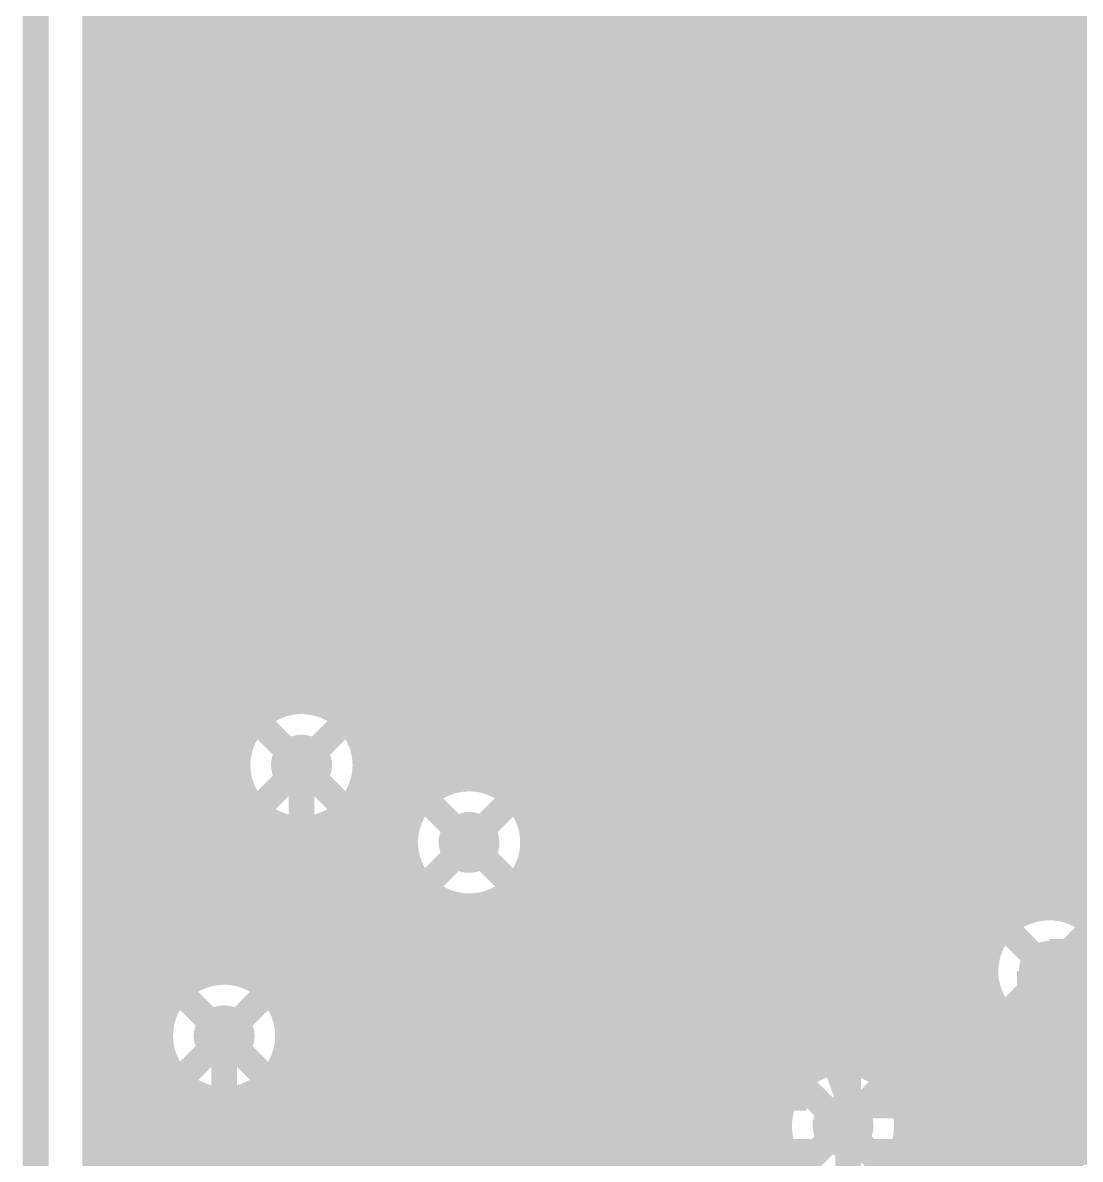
# Model space of a CAD drawing. Extents: x -3 to 92, y -53 to 125.
# Drawn here: x -3.13 to 7.29, y 67.36 to 78.56 of the extents above; entities that cross this region are included whole.
import ezdxf

# ---------------------------------------------------------------- set-up
doc = ezdxf.new("R2010")
doc.units = 0
doc.header["$MEASUREMENT"] = 0
doc.layers.get('0').update_dxf_attribs({"linetype": 'CONTINUOUS'})
for name, color, linetype in [('23-325-0_AST', 7, 'CONTINUOUS'), ('23-325-0_BOT', 7, 'CONTINUOUS'), ('23-325-0_DRD', 2, 'CONTINUOUS'), ('23-325-0_IN1', 4, 'CONTINUOUS'), ('23-325-0_IN2', 3, 'CONTINUOUS'), ('23-325-0_SMT', 10, 'CONTINUOUS'), ('23-325-0_SPT', 14, 'CONTINUOUS'), ('23-325-0_SST', 9, 'CONTINUOUS'), ('23-325-0_TOP', 12, 'CONTINUOUS'), ('THRUHOLE_TAP', 8, 'CONTINUOUS')]:
    doc.layers.add(name, color=color, linetype=linetype)

# ---------------------------------------------------------------- blocks, each defined once
blk = doc.blocks.new('ROUND_68')
at = {"const_width": 0.29972}
blk.add_lwpolyline([(-0.14986, 0, 1), (0.14986, 0, 1)], format="xyb", close=True, dxfattribs=at)
blk = doc.blocks.new('ROUND_78')
at = {"const_width": 0.29972}
blk.add_lwpolyline([(-0.14986, 0, 1), (0.14986, 0, 1)], format="xyb", close=True, dxfattribs=at)
blk = doc.blocks.new('RECTANGLE_46')
blk.add_solid([(1.0795, 1.3716), (1.0795, -1.3716), (-1.0795, 1.3716), (-1.0795, -1.3716)])
blk = doc.blocks.new('ROUND_84')
at = {"const_width": 0.10033}
blk.add_lwpolyline([(-0.050164, 0, 1), (0.050164, 0, 1)], format="xyb", close=True, dxfattribs=at)

msp = doc.modelspace()

# ---------------------------------------------------------------- linework, layer by layer
at = {"layer": '23-325-0_AST'}
for points, const_width in [([(87.00008, -5.00126), (87.00008, 124.99848), (-2.99974, 124.99848), (-2.99974, -5.00126), (87.00008, -5.00126)], 0.254), ([(4.73456, 76.92644), (5.8928, 76.9366), (6.3246, 76.581), (6.3246, 73.3806), (5.8674, 72.9234), (-1.2573, 72.93102), (-1.2573, 76.92898), (0.381, 76.92898), (4.73456, 76.92644)], 0.1524), ([(3.048, 74.50836), (3.048, 75.52436), (2.92862, 75.35418)], 0.1524), ([(0.76962, 75.52436), (0.29464, 75.52436)], 0.1524), ([(0.5334, 74.50836), (0.5334, 75.52436)], 0.1524), ([(1.60782, 75.52436), (1.60782, 75.18654), (1.3716, 74.50836), (1.13284, 75.18654), (1.13284, 75.52436)], 0.1524), ([(2.44602, 75.35418), (2.3876, 75.52436), (2.032, 75.52436), (1.97104, 75.35418), (1.97104, 75.18654), (2.032, 75.01636), (2.3876, 75.01636), (2.44602, 74.84618), (2.44602, 74.67854), (2.3876, 74.50836), (2.032, 74.50836), (1.97104, 74.67854)], 0.1524), ([(3.94462, 75.01636), (3.58902, 75.01636), (3.5306, 75.18654), (3.5306, 75.35418), (3.58902, 75.52436), (3.94462, 75.52436), (4.00304, 75.35418), (4.00304, 75.18654), (3.76682, 74.50836)], 0.1524), ([(3.16484, 74.50836), (2.92862, 74.50836)], 0.1524), ([(2.0955, 67.5005), (-0.8255, 67.5005), (-0.8255, 65.8622), (2.0955, 65.8622), (2.0955, 67.5005)], 0.1524), ([(4.2545, 65.8495), (7.1755, 65.8495), (7.1755, 67.4878), (4.2545, 67.4878), (4.2545, 65.8495)], 0.1524), ([(0.61976, 66.20256), (0.61976, 67.21856), (0.50292, 67.05092)], 0.1524)]:
    msp.add_lwpolyline(points, dxfattribs=dict(at, const_width=const_width))
at = {"layer": '23-325-0_BOT'}
for points, const_width in [([(3.7846, 116.73078), (3.7846, 68.61556)], 0.254), ([(3.556, 116.48186), (3.556, 68.84416)], 0.254), ([(3.3274, 116.26596), (3.3274, 69.07276)], 0.254), ([(3.0988, 116.07292), (3.0988, 69.30136)], 0.254), ([(2.8702, 115.90274), (2.8702, 69.52996)], 0.254), ([(2.6416, 115.75288), (2.6416, 69.75856)], 0.254), ([(2.413, 115.61826), (2.413, 69.98716)], 0.254), ([(-2.159, 115.48872), (-2.159, 52.46116)], 0.254), ([(2.1844, 115.50142), (2.1844, 70.21576)], 0.254), ([(-1.9304, 115.38458), (-1.9304, 52.68976)], 0.254), ([(1.9558, 115.39728), (1.9558, 70.44436)], 0.254), ([(-1.7018, 115.29568), (-1.7018, 68.86956)], 0.254), ([(-1.4732, 115.21948), (-1.4732, 69.11594)], 0.254), ([(1.4986, 115.2271), (1.4986, 71.07174)], 0.254), ([(1.7272, 115.30584), (1.7272, 70.9168)], 0.254), ([(-1.2446, 115.15598), (-1.2446, 69.2023)], 0.254), ([(-1.016, 115.10264), (-1.016, 69.19722)], 0.254), ([(1.0414, 115.10772), (1.0414, 71.07174)], 0.254), ([(1.27, 115.16106), (1.27, 71.11492)], 0.254), ([(-0.7874, 115.05946), (-0.7874, 71.72706)], 0.254), ([(-0.5588, 115.02898), (-0.5588, 71.85152)], 0.254), ([(-0.3302, 115.00866), (-0.3302, 71.87438)], 0.254), ([(-0.1016, 114.9985), (-0.1016, 71.81088)], 0.254), ([(0.127, 114.9985), (0.127, 71.61784)], 0.254), ([(0.3556, 115.0112), (0.3556, 69.25056)], 0.254), ([(0.5842, 115.03152), (0.5842, 69.02196)], 0.254), ([(0.8128, 115.06454), (0.8128, 70.9168)], 0.254), ([(4.826, 107.315), (4.318, 106.807), (4.318, 62.484), (5.1562, 61.6458), (5.1562, 52.5272)], 0.254), ([(3.8608, 106.807), (3.8608, 68.53936)], 0.254), ([(4.953, 67.691), (5.0038, 67.7418), (5.0038, 88.8238)], 0.254), ([(8.255, 57.08904), (8.255, 68.961), (6.731, 70.485), (6.731, 88.138)], 0.254), ([(5.969, 83.566), (5.969, 35.306), (2.413, 31.75), (2.413, 29.845)], 0.254), ([(8.89, 27.94), (8.89, 69.088), (7.366, 70.612), (7.366, 82.677)], 0.254), ([(3.8608, 78.6384), (-2.159, 78.6384)], 0.254), ([(3.8608, 78.4098), (-2.159, 78.4098)], 0.254), ([(3.8608, 78.1812), (-2.159, 78.1812)], 0.254), ([(3.8608, 77.9526), (-2.159, 77.9526)], 0.254), ([(3.8608, 77.724), (-2.159, 77.724)], 0.254), ([(3.8608, 77.4954), (-2.159, 77.4954)], 0.254), ([(3.8608, 77.2668), (-2.159, 77.2668)], 0.254), ([(3.8608, 77.0382), (-2.159, 77.0382)], 0.254), ([(3.8608, 76.8096), (-2.159, 76.8096)], 0.254), ([(3.8608, 76.581), (-2.159, 76.581)], 0.254), ([(3.8608, 76.3524), (-2.159, 76.3524)], 0.254), ([(3.8608, 76.1238), (-2.159, 76.1238)], 0.254), ([(3.8608, 75.8952), (-2.159, 75.8952)], 0.254), ([(3.8608, 75.6666), (-2.159, 75.6666)], 0.254), ([(3.8608, 75.438), (-2.159, 75.438)], 0.254), ([(3.8608, 75.2094), (-2.159, 75.2094)], 0.254), ([(3.8608, 74.9808), (-2.159, 74.9808)], 0.254), ([(3.8608, 74.7522), (-2.159, 74.7522)], 0.254), ([(3.8608, 74.5236), (-2.159, 74.5236)], 0.254), ([(3.8608, 74.295), (-2.159, 74.295)], 0.254), ([(3.8608, 74.0664), (-2.159, 74.0664)], 0.254), ([(3.8608, 73.8378), (-2.159, 73.8378)], 0.254), ([(3.8608, 73.6092), (-2.159, 73.6092)], 0.254), ([(3.8608, 73.3806), (-2.159, 73.3806)], 0.254), ([(3.8608, 73.152), (-2.159, 73.152)], 0.254), ([(3.8608, 72.9234), (-2.159, 72.9234)], 0.254), ([(3.8608, 72.6948), (-2.159, 72.6948)], 0.254), ([(3.8608, 72.4662), (-2.159, 72.4662)], 0.254), ([(3.8608, 72.2376), (-2.159, 72.2376)], 0.254), ([(3.8608, 72.009), (-2.159, 72.009)], 0.254), ([(-0.71628, 71.7804), (-2.159, 71.7804)], 0.254), ([(3.8608, 71.7804), (-0.04572, 71.7804)], 0.254), ([(-0.93218, 71.5518), (-2.159, 71.5518)], 0.254), ([(3.8608, 71.5518), (0.17018, 71.5518)], 0.254), ([(-1.00584, 71.3232), (-2.159, 71.3232)], 0.254), ([(3.8608, 71.3232), (0.24384, 71.3232)], 0.254), ([(-0.381, 71.247), (-0.381, 69.342), (1.651, 67.31), (1.651, 46.736), (2.794, 45.593), (2.794, 40.386), (5.08, 38.1)], 0.254), ([(-0.9906, 71.0946), (-2.159, 71.0946)], 0.254), ([(1.10998, 71.0946), (0.2286, 71.0946)], 0.254), ([(3.8608, 71.0946), (1.42748, 71.0946)], 0.254), ([(-0.88138, 70.866), (-2.159, 70.866)], 0.254), ([(0.76708, 70.866), (0.11938, 70.866)], 0.254), ([(0.127, 70.87362), (0.127, 69.47916)], 0.254), ([(3.8608, 70.866), (1.77038, 70.866)], 0.254), ([(-0.8382, 70.81266), (-0.8382, 69.342)], 0.254), ([(0.0762, 70.81266), (0.0762, 69.52996)], 0.254), ([(-0.8382, 70.6374), (-2.159, 70.6374)], 0.254), ([(0.65786, 70.6374), (0.0762, 70.6374)], 0.254), ([(3.8608, 70.6374), (1.8796, 70.6374)], 0.254), ([(1.27, 70.485), (3.81, 67.945), (3.81, 51.308)], 0.254), ([(1.89992, 70.50024), (3.8608, 68.53936)], 0.254), ([(-0.8382, 70.4088), (-2.159, 70.4088)], 0.254), ([(0.64516, 70.4088), (0.0762, 70.4088)], 0.254), ([(3.8608, 70.4088), (1.99136, 70.4088)], 0.254), ([(-0.8382, 70.1802), (-2.159, 70.1802)], 0.254), ([(0.71882, 70.1802), (0.0762, 70.1802)], 0.254), ([(3.8608, 70.1802), (2.21996, 70.1802)], 0.254), ([(0.8128, 70.05066), (0.8128, 68.79336)], 0.254), ([(-0.8382, 69.9516), (-2.159, 69.9516)], 0.254), ([(0.93472, 69.9516), (0.0762, 69.9516)], 0.254), ([(1.0414, 69.89826), (1.0414, 68.56476)], 0.254), ([(3.8608, 69.9516), (2.44856, 69.9516)], 0.254), ([(1.25222, 69.85508), (3.3528, 67.7545)], 0.254), ([(1.27, 69.8373), (1.27, 68.33616)], 0.254), ([(-0.8382, 69.723), (-2.159, 69.723)], 0.254), ([(1.3843, 69.723), (0.0762, 69.723)], 0.254), ([(3.8608, 69.723), (2.67716, 69.723)], 0.254), ([(0.0762, 69.52996), (1.97358, 67.63258)], 0.254), ([(1.4986, 69.6087), (1.4986, 68.10756)], 0.254), ([(-0.8382, 69.4944), (-2.159, 69.4944)], 0.254), ([(1.6129, 69.4944), (0.11176, 69.4944)], 0.254), ([(3.8608, 69.4944), (2.90576, 69.4944)], 0.254), ([(1.7272, 69.3801), (1.7272, 67.87896)], 0.254), ([(6.985, 65.405), (6.985, 69.215)], 0.635), ([(-0.83058, 69.2658), (-2.159, 69.2658)], 0.254), ([(1.8415, 69.2658), (0.34036, 69.2658)], 0.254), ([(3.8608, 69.2658), (3.13436, 69.2658)], 0.254), ([(-0.7874, 69.13118), (-0.7874, 69.1007)], 0.254), ([(1.9558, 69.1515), (1.9558, 67.65036)], 0.254), ([(-1.5748, 69.0372), (-2.159, 69.0372)], 0.254), ([(2.0701, 69.0372), (0.56896, 69.0372)], 0.254), ([(3.8608, 69.0372), (3.36296, 69.0372)], 0.254), ([(2.1844, 68.9229), (2.1844, 58.18886)], 0.254), ([(-1.72974, 68.8086), (-2.159, 68.8086)], 0.254), ([(2.2987, 68.8086), (0.79756, 68.8086)], 0.254), ([(3.8608, 68.8086), (3.59156, 68.8086)], 0.254), ([(2.413, 68.6943), (2.413, 58.36158)], 0.254), ([(-1.143, 68.58), (-1.143, 52.832), (-1.905, 52.07), (-1.905, 35.814), (-2.159, 35.56)], 0.254), ([(-1.77292, 68.58), (-2.159, 68.58)], 0.254), ([(2.5273, 68.58), (1.02616, 68.58)], 0.254), ([(3.8608, 68.58), (3.82016, 68.58)], 0.254), ([(2.6416, 68.4657), (2.6416, 58.41492)], 0.254), ([(-1.72974, 68.3514), (-2.159, 68.3514)], 0.254), ([(2.7559, 68.3514), (1.25476, 68.3514)], 0.254), ([(-1.7018, 68.2879), (-1.7018, 52.91836)], 0.254), ([(2.8702, 68.2371), (2.8702, 58.3819)], 0.254), ([(-1.6002, 68.1228), (-2.159, 68.1228)], 0.254), ([(-1.6002, 68.14566), (-1.6002, 53.01996)], 0.254), ([(2.9845, 68.1228), (1.48336, 68.1228)], 0.254), ([(3.0988, 68.0085), (3.0988, 58.2422)], 0.254), ([(-1.6002, 67.8942), (-2.159, 67.8942)], 0.254), ([(3.2131, 67.8942), (1.71196, 67.8942)], 0.254), ([(3.3274, 67.7799), (3.3274, 51.71186)], 0.254), ([(3.3528, 67.7545), (3.3528, 51.7398)], 0.254), ([(-1.6002, 67.6656), (-2.159, 67.6656)], 0.254), ([(3.3528, 67.6656), (1.94056, 67.6656)], 0.254), ([(-1.6002, 67.437), (-2.159, 67.437)], 0.254), ([(3.3528, 67.437), (2.09042, 67.437)], 0.254), ([(2.1082, 67.31), (2.1082, 58.07456)], 0.254)]:
    msp.add_lwpolyline(points, dxfattribs=dict(at, const_width=const_width))
at = {"layer": '23-325-0_BOT', "const_width": 0.254}
for points in [[(-0.381, 71.87692, 0.4142136), (-1.01092, 71.247)], [(0.24892, 71.247, 0.4142136), (-0.381, 71.87692)], [(-1.01092, 71.247, 0.1922585), (-0.83769, 70.81314)], [(0.0762, 70.81266, 0.1922583), (0.24962, 71.247)], [(1.27, 71.11492, 0.4142136), (0.64008, 70.485)], [(1.89992, 70.50024, 0.4071472), (1.27, 71.11492)], [(0.64008, 70.485, 0.4059719), (1.25222, 69.85508)], [(-0.8382, 69.342, 0.1591368), (-0.75009, 69.07218)], [(-1.143, 69.20992, 0.4142136), (-1.77292, 68.58)], [(-0.7493, 69.07276, 0.1701418), (-1.143, 69.21072)], [(-1.77292, 68.58, 0.1922585), (-1.59969, 68.14614)], [(2.1082, 67.31, 0.1989124), (1.97429, 67.63329)]]:
    msp.add_lwpolyline(points, format="xyb", dxfattribs=at)
at = {"layer": '23-325-0_DRD', "const_width": 0.254}
for points in [[(87.00008, -5.00126), (87.00008, 124.99848), (-2.99974, 124.99848), (-2.99974, -5.00126), (87.00008, -5.00126)], [(0.254, 71.882), (-1.016, 70.612)], [(0.254, 70.612), (-1.016, 71.882)], [(1.905, 71.12), (0.635, 69.85)], [(1.905, 69.85), (0.635, 71.12)], [(7.62, 69.85), (6.35, 68.58)], [(7.62, 68.58), (6.35, 69.85)], [(-0.508, 69.215), (-1.778, 67.945)], [(-0.508, 67.945), (-1.778, 69.215)], [(5.588, 68.326), (4.318, 67.056)], [(5.588, 67.056), (4.318, 68.326)]]:
    msp.add_lwpolyline(points, dxfattribs=at)
at = {"layer": '23-325-0_IN1', "const_width": 0.254}
for points in [[(-2.413, 124.46), (-2.413, 36.13658)], [(-2.1844, 124.46), (-2.1844, 36.18992)], [(-1.9558, 124.46), (-1.9558, 36.1569)], [(1.9304, 124.46), (1.9304, 30.24886)], [(2.159, 124.46), (2.159, 58.15584)], [(2.3876, 124.46), (2.3876, 58.34888)], [(2.6162, 124.46), (2.6162, 58.41238)], [(2.8448, 124.46), (2.8448, 58.38952)], [(3.0734, 124.46), (3.0734, 58.26506)], [(3.302, 124.46), (3.302, 51.67884)], [(3.5306, 124.46), (3.5306, 51.87188)], [(3.7592, 124.46), (3.7592, 51.93538)], [(3.9878, 124.46), (3.9878, 51.91252)], [(-1.7272, 119.13616), (-1.7272, 68.81622)], [(1.7018, 119.0879), (1.7018, 70.9422)], [(-1.4986, 118.7831), (-1.4986, 69.1007)], [(1.4732, 118.75262), (1.4732, 71.0819)], [(-1.27, 118.54434), (-1.27, 69.19722)], [(1.2446, 118.52402), (1.2446, 71.11492)], [(-1.0414, 118.37416), (-1.0414, 69.2023)], [(1.016, 118.35892), (1.016, 71.06158)], [(-0.8128, 118.24716), (-0.8128, 71.7042)], [(-0.5842, 118.15826), (-0.5842, 71.8439)], [(-0.3556, 118.10238), (-0.3556, 71.87692)], [(-0.127, 107.71886), (-0.127, 71.82358)], [(0.7874, 107.71886), (0.7874, 70.88886)], [(0.1016, 107.56646), (0.1016, 71.65086)], [(0.3302, 107.52328), (0.3302, 65.69456)], [(0.5588, 107.56646), (0.5588, 65.94094)], [(4.2164, 107.15498), (4.2164, 51.78806)], [(4.445, 88.5317), (4.445, 68.06184)], [(4.6736, 88.28786), (4.6736, 68.25488)], [(4.9022, 88.2015), (4.9022, 68.31838)], [(5.1308, 88.20658), (5.1308, 68.29552)], [(6.731, 87.50808), (6.731, 69.79158)], [(5.3594, 83.40598), (5.3594, 68.17106)], [(6.5024, 83.23072), (6.5024, 69.61886)], [(5.588, 83.06308), (5.588, 52.9844)], [(6.2738, 83.01482), (6.2738, 39.27094)], [(5.8166, 82.95386), (5.8166, -4.572)], [(6.0452, 82.94116), (6.0452, 39.02456)], [(6.9596, 82.1944), (6.9596, 69.84492)], [(7.1882, 82.07248), (7.1882, 69.8119)], [(7.66826, 78.6384), (-2.413, 78.6384)], [(7.82066, 78.4098), (-2.413, 78.4098)], [(29.67482, 78.1812), (-2.413, 78.1812)], [(29.89072, 77.9526), (-2.413, 77.9526)], [(53.77942, 77.724), (-2.413, 77.724)], [(21.92274, 77.4954), (-2.413, 77.4954)], [(21.42998, 77.2668), (-2.413, 77.2668)], [(9.16178, 77.0382), (-2.413, 77.0382)], [(8.8773, 76.8096), (-2.413, 76.8096)], [(8.78078, 76.581), (-2.413, 76.581)], [(8.7757, 76.3524), (-2.413, 76.3524)], [(8.86206, 76.1238), (-2.413, 76.1238)], [(9.1059, 75.8952), (-2.413, 75.8952)], [(21.0058, 75.6666), (-2.413, 75.6666)], [(12.07262, 75.438), (-2.413, 75.438)], [(11.88212, 75.2094), (-2.413, 75.2094)], [(11.81862, 74.9808), (-2.413, 74.9808)], [(11.84148, 74.7522), (-2.413, 74.7522)], [(11.9634, 74.5236), (-2.413, 74.5236)], [(86.36, 74.295), (-2.413, 74.295)], [(86.36, 74.0664), (-2.413, 74.0664)], [(38.52926, 73.8378), (-2.413, 73.8378)], [(38.3921, 73.6092), (-2.413, 73.6092)], [(38.35908, 73.3806), (-2.413, 73.3806)], [(38.41242, 73.152), (-2.413, 73.152)], [(38.5826, 72.9234), (-2.413, 72.9234)], [(48.97882, 72.6948), (-2.413, 72.6948)], [(38.75278, 72.4662), (-2.413, 72.4662)], [(38.4683, 72.2376), (-2.413, 72.2376)], [(38.37178, 72.009), (-2.413, 72.009)], [(-0.71628, 71.7804), (-2.413, 71.7804)], [(38.3667, 71.7804), (-0.04572, 71.7804)], [(-0.93218, 71.5518), (-2.413, 71.5518)], [(32.56026, 71.5518), (0.17018, 71.5518)], [(-1.00584, 71.3232), (-2.413, 71.3232)], [(32.4231, 71.3232), (0.24384, 71.3232)], [(-0.9906, 71.0946), (-2.413, 71.0946)], [(1.10998, 71.0946), (0.2286, 71.0946)], [(32.39008, 71.0946), (1.42748, 71.0946)], [(-0.88138, 70.866), (-2.413, 70.866)], [(0.76708, 70.866), (0.11938, 70.866)], [(32.44342, 70.866), (1.77038, 70.866)], [(-0.8128, 70.78726), (-0.8128, 69.11594)], [(0.1016, 70.8406), (0.1016, 53.41874)], [(-0.5842, 70.6501), (-0.5842, 68.86956)], [(-0.127, 70.67042), (-0.127, 53.46192)], [(-0.53848, 70.6374), (-2.413, 70.6374)], [(-0.3556, 70.61708), (-0.3556, 53.41874)], [(0.65786, 70.6374), (-0.22098, 70.6374)], [(32.6136, 70.6374), (1.8796, 70.6374)], [(0.64516, 70.4088), (-2.413, 70.4088)], [(86.36, 70.4088), (1.89484, 70.4088)], [(0.71882, 70.1802), (-2.413, 70.1802)], [(44.65066, 70.1802), (1.82118, 70.1802)], [(0.7874, 70.0786), (0.7874, 66.0273)], [(1.7018, 70.02526), (1.7018, 0.91186)], [(0.93472, 69.9516), (-2.413, 69.9516)], [(1.016, 69.90842), (1.016, 66.02222)], [(1.4732, 69.8881), (1.4732, 65.64122)], [(44.49826, 69.9516), (1.60528, 69.9516)], [(1.2446, 69.85508), (1.2446, 65.9257)], [(6.61162, 69.723), (-2.413, 69.723)], [(10.92962, 69.723), (7.35584, 69.723)], [(6.42112, 69.4944), (-2.413, 69.4944)], [(6.35762, 69.2658), (-2.413, 69.2658)], [(-1.5748, 69.0372), (-2.413, 69.0372)], [(6.38048, 69.0372), (-0.70866, 69.0372)], [(-1.72974, 68.8086), (-2.413, 68.8086)], [(6.5024, 68.8086), (-0.55626, 68.8086)], [(6.5024, 68.8086), (6.5024, 65.80886)], [(6.731, 68.63842), (6.731, 65.98158)], [(-1.77292, 68.58), (-2.413, 68.58)], [(17.15008, 68.58), (-0.51308, 68.58)], [(6.9596, 68.58508), (6.9596, 66.03492)], [(7.1882, 68.6181), (7.1882, 66.0019)], [(-1.72974, 68.3514), (-2.413, 68.3514)], [(-1.7272, 68.34378), (-1.7272, 46.33722)], [(17.04086, 68.3514), (-0.55626, 68.3514)], [(-0.5842, 68.2879), (-0.5842, 53.2638)], [(-1.5748, 68.1228), (-2.413, 68.1228)], [(4.49326, 68.1228), (-0.70866, 68.1228)], [(17.02816, 68.1228), (5.4102, 68.1228)], [(-1.4986, 68.0593), (-1.4986, 46.6217)], [(-1.27, 67.96278), (-1.27, 46.71822)], [(-1.0414, 67.9577), (-1.0414, 46.7233)], [(-0.8128, 68.04406), (-0.8128, 46.63694)], [(4.3561, 67.8942), (-2.413, 67.8942)], [(17.10182, 67.8942), (5.5499, 67.8942)], [(4.32308, 67.6656), (-2.413, 67.6656)], [(17.31772, 67.6656), (5.58292, 67.6656)], [(4.37642, 67.437), (-2.413, 67.437)], [(46.99508, 67.437), (5.52958, 67.437)], [(4.445, 67.31762), (4.445, -4.572)]]:
    msp.add_lwpolyline(points, dxfattribs=at)
for points in [[(-0.381, 71.87692, 0.4142136), (-1.01092, 71.247)], [(0.24892, 71.247, 0.4142136), (-0.381, 71.87692)], [(-1.01092, 71.247, 0.4142136), (-0.381, 70.61708)], [(-0.381, 70.61708, 0.4142136), (0.24892, 71.247)], [(1.27, 71.11492, 0.4142136), (0.64008, 70.485)], [(1.89992, 70.485, 0.4142136), (1.27, 71.11492)], [(0.64008, 70.485, 0.4142136), (1.27, 69.85508)], [(1.27, 69.85508, 0.4142136), (1.89992, 70.485)], [(6.985, 69.84492, 0.4142136), (6.35508, 69.215)], [(7.61492, 69.215, 0.4142136), (6.985, 69.84492)], [(-1.143, 69.20992, 0.4142136), (-1.77292, 68.58)], [(-0.51308, 68.58, 0.4142136), (-1.143, 69.20992)], [(6.35508, 69.215, 0.4142136), (6.985, 68.58508)], [(6.985, 68.58508, 0.4142136), (7.61492, 69.215)], [(-1.77292, 68.58, 0.4142136), (-1.143, 67.95008)], [(-1.143, 67.95008, 0.4142136), (-0.51308, 68.58)], [(4.953, 68.32092, 0.4142136), (4.32308, 67.691)], [(5.58292, 67.691, 0.4142136), (4.953, 68.32092)], [(4.32308, 67.691, 0.4142136), (4.953, 67.06108)], [(4.953, 67.06108, 0.4142136), (5.58292, 67.691)]]:
    msp.add_lwpolyline(points, format="xyb", dxfattribs=at)
at = {"layer": '23-325-0_SST', "const_width": 0.1524}
for points in [[(1.778, 77.30236), (1.778, 78.31836), (1.65862, 78.14818)], [(-0.50038, 78.31836), (-0.97282, 78.31836)], [(-0.7366, 77.30236), (-0.7366, 78.31836)], [(0.33782, 78.31836), (0.33782, 77.98054), (0.1016, 77.30236), (-0.13462, 77.98054), (-0.13462, 78.31836)], [(1.17602, 78.14818), (1.1176, 78.31836), (0.762, 78.31836), (0.70104, 78.14818), (0.70104, 77.98054), (0.762, 77.81036), (1.1176, 77.81036), (1.17602, 77.64018), (1.17602, 77.47254), (1.1176, 77.30236), (0.762, 77.30236), (0.70104, 77.47254)], [(2.67462, 77.81036), (2.31902, 77.81036), (2.2606, 77.98054), (2.2606, 78.14818), (2.31902, 78.31836), (2.67462, 78.31836), (2.73304, 78.14818), (2.73304, 77.98054), (2.49682, 77.30236)], [(1.89484, 77.30236), (1.65862, 77.30236)], [(4.73456, 76.92644), (0.381, 76.92898), (-1.2573, 76.92898), (-1.2573, 72.93102), (5.8674, 72.9234), (6.3246, 73.3806), (6.3246, 76.581), (5.8928, 76.9366), (4.73456, 76.92644)], [(3.3528, 76.8858), (3.3528, 72.9488)], [(5.5372, 76.74864), (5.5372, 76.46162)], [(6.0198, 76.835), (6.0706, 76.7842)], [(6.0198, 76.835), (6.1214, 76.7334), (6.096, 76.708), (6.096, 73.2028)], [(6.0706, 76.7842), (6.1214, 76.708)], [(5.71246, 76.69276), (5.461, 76.69276)], [(5.67436, 76.73086), (5.67436, 76.4794)], [(6.1214, 76.708), (6.2738, 76.581)], [(6.1214, 76.708), (6.1214, 73.2282)], [(5.73024, 76.5556), (5.44322, 76.5556)], [(6.25602, 76.59624), (6.096, 76.59624)], [(6.25856, 76.5937), (6.25856, 73.36536)], [(6.2738, 76.581), (6.2738, 73.3806)], [(6.2738, 76.45908), (6.096, 76.45908)], [(6.2738, 76.32192), (6.096, 76.32192)], [(6.78942, 75.83678), (6.78942, 76.34478), (7.80542, 75.83678), (7.80542, 76.34478)], [(6.2738, 76.18476), (6.096, 76.18476)], [(6.2738, 76.0476), (6.096, 76.0476)], [(6.2738, 75.91044), (6.096, 75.91044)], [(6.2738, 75.77328), (6.096, 75.77328)], [(6.2738, 75.63612), (6.096, 75.63612)], [(6.2738, 75.49896), (6.096, 75.49896)], [(7.29742, 74.76998), (7.29742, 75.44562)], [(6.2738, 75.3618), (6.096, 75.3618)], [(6.2738, 75.22464), (6.096, 75.22464)], [(6.2738, 75.08748), (6.096, 75.08748)], [(6.2738, 74.95032), (6.096, 74.95032)], [(6.2738, 74.81316), (6.096, 74.81316)], [(6.2738, 74.676), (6.096, 74.676)], [(6.2738, 74.53884), (6.096, 74.53884)], [(6.2738, 74.40168), (6.096, 74.40168)], [(6.2738, 74.26452), (6.096, 74.26452)], [(6.2738, 74.12736), (6.096, 74.12736)], [(6.2738, 73.9902), (6.096, 73.9902)], [(6.2738, 73.85304), (6.096, 73.85304)], [(6.2738, 73.71588), (6.096, 73.71588)], [(6.2738, 73.57872), (6.096, 73.57872)], [(6.2738, 73.44156), (6.096, 73.44156)], [(6.2738, 73.3806), (6.096, 73.2028)], [(6.1976, 73.3044), (6.096, 73.3044)], [(0.73914, 67.87642), (0.73914, 68.89242), (0.61976, 68.72224)], [(0.13716, 68.04406), (0.07874, 67.87642), (-0.27686, 67.87642), (-0.33528, 68.04406), (-0.33528, 68.72224), (-0.27686, 68.89242), (0.07874, 68.89242), (0.13716, 68.72224)], [(1.63576, 68.38442), (1.28016, 68.38442), (1.22174, 68.55206), (1.22174, 68.72224), (1.28016, 68.89242), (1.63576, 68.89242), (1.69672, 68.72224), (1.69672, 68.55206), (1.45796, 67.87642)], [(4.51866, 68.3514), (4.87426, 68.3514), (4.9911, 68.52158), (4.9911, 68.69176), (4.87426, 68.8594), (4.51866, 68.8594), (4.51866, 67.8434)], [(5.8293, 67.8434), (5.35686, 67.8434), (5.8293, 68.52158), (5.8293, 68.69176), (5.77088, 68.8594), (5.41528, 68.8594), (5.35686, 68.69176)], [(6.60908, 68.3514), (6.6675, 68.52158), (6.6675, 68.69176), (6.60908, 68.8594), (6.25348, 68.8594), (6.19506, 68.69176), (6.19506, 68.52158), (6.25348, 68.3514), (6.60908, 68.3514), (6.6675, 68.18376), (6.6675, 68.01358), (6.60908, 67.8434), (6.25348, 67.8434), (6.19506, 68.01358), (6.19506, 68.18376), (6.25348, 68.3514)], [(4.8133, 68.3514), (4.9911, 67.8434)], [(0.85852, 67.87642), (0.61976, 67.87642)], [(2.0955, 67.5005), (-0.8255, 67.5005), (-0.8255, 65.8622), (2.0955, 65.8622), (2.0955, 67.5005)], [(4.2545, 65.8495), (7.1755, 65.8495), (7.1755, 67.4878), (4.2545, 67.4878), (4.2545, 65.8495)]]:
    msp.add_lwpolyline(points, dxfattribs=at)
for points in [[(5.588, 76.7588, 0.4142136), (5.4356, 76.6064)], [(5.7404, 76.6064, 0.4142136), (5.588, 76.7588)], [(5.4356, 76.6064, 0.4142136), (5.588, 76.454)], [(5.588, 76.454, 0.4142136), (5.7404, 76.6064)]]:
    msp.add_lwpolyline(points, format="xyb", dxfattribs=at)
at = {"layer": '23-325-0_TOP'}
for points, const_width in [([(-0.0762, 46.99), (-0.762, 46.99), (-2.032, 48.26), (-2.032, 110.109), (12.065, 124.206), (63.881, 124.206), (64.86398, 123.22302), (64.86398, 121.92)], 0.254), ([(31.07944, 119.00408), (31.07944, 122.71756), (30.607, 123.19), (11.811, 123.19), (-1.524, 109.855), (-1.524, 68.961), (-1.143, 68.58)], 0.254), ([(19.44878, 118.11), (19.44878, 118.47068), (18.923, 118.999), (12.827, 118.999), (1.778, 107.95), (1.778, 73.406), (-0.381, 71.247)], 0.254), ([(-0.0762, 59.69), (-0.381, 59.69), (-0.889, 60.198), (-0.889, 67.31), (2.794, 70.993), (2.794, 107.442), (7.62, 112.268), (27.686, 112.268), (28.194, 112.776), (28.194, 114.046), (28.84678, 114.69878), (29.21, 114.69878)], 0.254), ([(27.305, 114.69878), (26.94178, 114.69878), (26.543, 114.3), (26.543, 113.792), (25.527, 112.776), (7.366, 112.776), (2.286, 107.696), (2.286, 71.501), (1.27, 70.485)], 0.254), ([(36.83, 114.69878), (36.21278, 114.69878), (35.814, 114.3), (35.814, 112.395), (34.798, 111.379), (33.147, 111.379), (29.718, 107.95), (29.718, 104.267), (27.432, 101.981), (22.606, 101.981), (17.145, 107.442), (6.731, 107.442), (6.223, 107.95), (4.064, 107.95), (3.302, 107.188), (3.302, 71.628), (8.1788, 66.7512), (8.1788, 66.675)], 0.254), ([(1.2446, 111.9759), (1.2446, 73.51776)], 0.254), ([(1.016, 111.7473), (1.016, 73.28916)], 0.254), ([(0.7874, 111.5187), (0.7874, 73.06056)], 0.254), ([(0.5588, 111.2901), (0.5588, 72.83196)], 0.254), ([(0.3302, 111.0615), (0.3302, 72.60336)], 0.254), ([(0.1016, 110.8329), (0.1016, 72.37476)], 0.254), ([(-0.127, 110.6043), (-0.127, 72.14616)], 0.254), ([(-0.3556, 110.3757), (-0.3556, 71.91756)], 0.254), ([(-0.5842, 110.1471), (-0.5842, 71.8439)], 0.254), ([(-0.8128, 109.9185), (-0.8128, 71.7042)], 0.254), ([(-1.0668, 109.6645), (-1.0668, 69.20484)], 0.254), ([(-1.0414, 109.6899), (-1.0414, 69.2023)], 0.254), ([(1.3208, 107.95), (1.3208, 73.59396)], 0.254), ([(1.3208, 78.6384), (-1.0668, 78.6384)], 0.254), ([(1.3208, 78.4098), (-1.0668, 78.4098)], 0.254), ([(1.3208, 78.1812), (-1.0668, 78.1812)], 0.254), ([(1.3208, 77.9526), (-1.0668, 77.9526)], 0.254), ([(1.3208, 77.724), (-1.0668, 77.724)], 0.254), ([(1.3208, 77.4954), (-1.0668, 77.4954)], 0.254), ([(1.3208, 77.2668), (-1.0668, 77.2668)], 0.254), ([(1.3208, 77.0382), (-1.0668, 77.0382)], 0.254), ([(1.3208, 76.8096), (-1.0668, 76.8096)], 0.254), ([(1.3208, 76.581), (-1.0668, 76.581)], 0.254), ([(1.3208, 76.3524), (-1.0668, 76.3524)], 0.254), ([(1.3208, 76.1238), (-1.0668, 76.1238)], 0.254), ([(1.3208, 75.8952), (-1.0668, 75.8952)], 0.254), ([(1.3208, 75.6666), (-1.0668, 75.6666)], 0.254), ([(1.3208, 75.438), (-1.0668, 75.438)], 0.254), ([(1.3208, 75.2094), (-1.0668, 75.2094)], 0.254), ([(1.3208, 74.9808), (-1.0668, 74.9808)], 0.254), ([(9.36498, 74.93), (4.7498, 74.93)], 0.254), ([(1.3208, 74.7522), (-1.0668, 74.7522)], 0.254), ([(1.3208, 74.5236), (-1.0668, 74.5236)], 0.254), ([(1.3208, 74.295), (-1.0668, 74.295)], 0.254), ([(1.3208, 74.0664), (-1.0668, 74.0664)], 0.254), ([(1.3208, 73.8378), (-1.0668, 73.8378)], 0.254), ([(1.3208, 73.6092), (-1.0668, 73.6092)], 0.254), ([(1.3208, 73.59396), (-0.39624, 71.87692)], 0.254), ([(1.1049, 73.3806), (-1.0668, 73.3806)], 0.254), ([(0.8763, 73.152), (-1.0668, 73.152)], 0.254), ([(0.6477, 72.9234), (-1.0668, 72.9234)], 0.254), ([(1.8288, 72.8091), (0.24892, 71.22922)], 0.254), ([(1.8288, 72.8091), (1.8288, 71.68896)], 0.254), ([(0.4191, 72.6948), (-1.0668, 72.6948)], 0.254), ([(1.7018, 72.6821), (1.7018, 71.56196)], 0.254), ([(1.8288, 72.6948), (1.71196, 72.6948)], 0.254), ([(0.1905, 72.4662), (-1.0668, 72.4662)], 0.254), ([(1.4732, 72.4535), (1.4732, 71.33336)], 0.254), ([(1.8288, 72.4662), (1.48336, 72.4662)], 0.254), ([(-0.03556, 72.2376), (-1.0668, 72.2376)], 0.254), ([(1.2446, 72.2249), (1.2446, 71.11492)], 0.254), ([(1.8288, 72.2376), (1.25476, 72.2376)], 0.254), ([(-0.26416, 72.009), (-1.0668, 72.009)], 0.254), ([(1.016, 71.9963), (1.016, 71.06158)], 0.254), ([(1.8288, 72.009), (1.02616, 72.009)], 0.254), ([(-0.71628, 71.7804), (-1.0668, 71.7804)], 0.254), ([(0.7874, 71.7677), (0.7874, 70.88886)], 0.254), ([(1.8288, 71.7804), (0.79756, 71.7804)], 0.254), ([(1.8288, 71.68896), (1.25222, 71.11492)], 0.254), ([(-0.93218, 71.5518), (-1.0668, 71.5518)], 0.254), ([(0.5588, 71.5391), (0.5588, 69.40296)], 0.254), ([(1.6891, 71.5518), (0.56896, 71.5518)], 0.254), ([(-1.00584, 71.3232), (-1.0668, 71.3232)], 0.254), ([(1.4605, 71.3232), (0.34036, 71.3232)], 0.254), ([(0.3302, 71.3105), (0.3302, 69.17436)], 0.254), ([(-0.9906, 71.0946), (-1.0668, 71.0946)], 0.254), ([(1.10998, 71.0946), (0.2286, 71.0946)], 0.254), ([(-0.88138, 70.866), (-1.0668, 70.866)], 0.254), ([(0.76708, 70.866), (0.11938, 70.866)], 0.254), ([(-0.8128, 70.78726), (-0.8128, 69.11594)], 0.254), ([(0.1016, 70.8406), (0.1016, 68.94576)], 0.254), ([(-0.5842, 70.6501), (-0.5842, 68.86956)], 0.254), ([(-0.127, 70.67042), (-0.127, 68.71716)], 0.254), ([(-0.53848, 70.6374), (-1.0668, 70.6374)], 0.254), ([(-0.3556, 70.61708), (-0.3556, 68.48856)], 0.254), ([(0.65786, 70.6374), (-0.22098, 70.6374)], 0.254), ([(0.64516, 70.4088), (-1.0668, 70.4088)], 0.254), ([(0.71882, 70.1802), (-1.0668, 70.1802)], 0.254), ([(0.7874, 70.0786), (0.7874, 69.63156)], 0.254), ([(0.93472, 69.9516), (-1.0668, 69.9516)], 0.254), ([(1.04902, 69.89572), (-0.62738, 68.21678)], 0.254), ([(1.016, 69.90842), (1.016, 69.86016)], 0.254), ([(0.8763, 69.723), (-1.0668, 69.723)], 0.254), ([(0.6477, 69.4944), (-1.0668, 69.4944)], 0.254), ([(6.985, 69.215), (11.303, 69.215)], 0.635), ([(0.4191, 69.2658), (-1.0668, 69.2658)], 0.254), ([(0.1905, 69.0372), (-0.70866, 69.0372)], 0.254), ([(-0.03556, 68.8086), (-0.55626, 68.8086)], 0.254), ([(-0.26416, 68.58), (-0.51308, 68.58)], 0.254), ([(-0.49276, 68.3514), (-0.55626, 68.3514)], 0.254), ([(-0.5842, 68.2879), (-0.5842, 68.25996)], 0.254), ([(5.0038, 66.675), (5.0038, 67.6402), (4.953, 67.691)], 0.254)]:
    msp.add_lwpolyline(points, dxfattribs=dict(at, const_width=const_width))
at = {"layer": '23-325-0_TOP', "const_width": 0.254}
for points in [[(-0.39624, 71.87692, 0.4071472), (-1.01092, 71.247)], [(-1.01092, 71.247, 0.4142136), (-0.381, 70.61708)], [(-0.381, 70.61708, 0.4059719), (0.24892, 71.22922)], [(1.25222, 71.11492, 0.4059727), (0.64008, 70.485)], [(0.64008, 70.485, 0.3126342), (1.04902, 69.89572)], [(-0.51308, 68.58, 0.3791023), (-1.0668, 69.20484)], [(-0.62738, 68.21678, 0.1546391), (-0.51229, 68.58)]]:
    msp.add_lwpolyline(points, format="xyb", dxfattribs=at)

# ---------------------------------------------------------------- block references
at = {"layer": '23-325-0_BOT'}
for p in [(-0.381, 71.247), (1.27, 70.485), (6.985, 69.215), (-1.143, 68.58), (4.953, 67.691)]:
    msp.add_blockref('ROUND_68', p, dxfattribs=at)
at = {"layer": '23-325-0_IN1'}
for p in [(-0.381, 71.247), (1.27, 70.485), (6.985, 69.215), (-1.143, 68.58), (4.953, 67.691)]:
    msp.add_blockref('ROUND_78', p, dxfattribs=at)
at = {"layer": '23-325-0_IN2'}
for name, p in [('ROUND_78', (-0.381, 71.247)), ('ROUND_68', (1.27, 70.485)), ('ROUND_68', (6.985, 69.215)), ('ROUND_68', (-1.143, 68.58)), ('ROUND_68', (4.953, 67.691))]:
    msp.add_blockref(name, p, dxfattribs=at)
at = {"layer": '23-325-0_SMT'}
for p in [(0.3302, 74.93), (4.7498, 74.93)]:
    msp.add_blockref('RECTANGLE_46', p, dxfattribs=at)
at = {"layer": '23-325-0_SPT'}
for p in [(0.3302, 74.93), (4.7498, 74.93)]:
    msp.add_blockref('RECTANGLE_46', p, dxfattribs=at)
at = {"layer": '23-325-0_TOP'}
for name, p in [('RECTANGLE_46', (0.3302, 74.93)), ('RECTANGLE_46', (4.7498, 74.93)), ('ROUND_68', (-0.381, 71.247)), ('ROUND_68', (1.27, 70.485)), ('ROUND_68', (6.985, 69.215)), ('ROUND_68', (-1.143, 68.58)), ('ROUND_68', (4.953, 67.691))]:
    msp.add_blockref(name, p, dxfattribs=at)
at = {"layer": 'THRUHOLE_TAP'}
for p in [(-0.381, 71.247), (1.27, 70.485), (6.985, 69.215), (-1.143, 68.58), (4.953, 67.691)]:
    msp.add_blockref('ROUND_84', p, dxfattribs=at)

doc.saveas('drawing.dxf')
